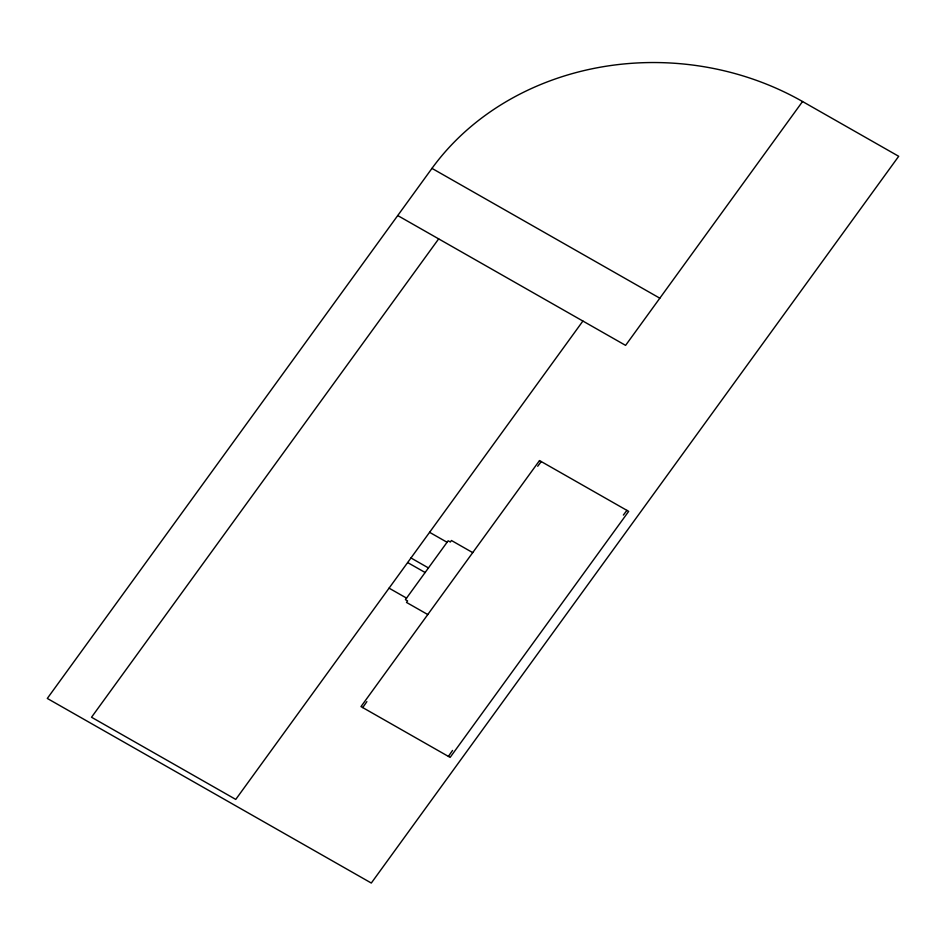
<?xml version="1.0" encoding="UTF-8"?>
<svg xmlns="http://www.w3.org/2000/svg" width="946" height="946" viewBox="0 0 946 946"><rect width="100%" height="100%" fill="white"/><g stroke="black" fill="none" stroke-linecap="round" stroke-linejoin="round"><path stroke-width="1.42" d="M362.72 707.584L366.882 701.625M448.392 756.398L452.543 750.426M431.967 168.376L47.3 698.444L371.305 883.044L898.7 156.291L802.551 101.518A269.113 235.377 5.1 0 0 431.967 168.376L659.823 298.191M438.672 238.877L91.526 717.245L235.755 799.417L582.902 321.049M802.551 101.518L625.59 345.373L397.734 215.558M537.706 466.26L541.266 461.565M623.367 515.062L626.926 510.367M472.716 552.618L451.443 540.497L450.343 542.011L448.156 540.769L405.42 599.669L407.596 600.911L406.508 602.425L427.781 614.545M429.579 532.314L447.068 542.271M410.966 557.963L428.443 567.931M407.643 562.551L425.132 572.507M389.066 588.152L406.544 598.109M539.516 460.572L360.982 706.591L450.13 757.391L628.676 511.372L539.516 460.572"/></g></svg>
